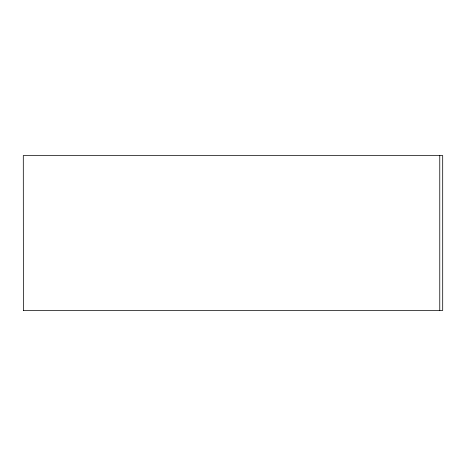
<?xml version="1.0" encoding="UTF-8"?>
<svg xmlns="http://www.w3.org/2000/svg" width="466" height="466" viewBox="0 0 466 466"><rect width="100%" height="100%" fill="white"/><g stroke="black" fill="none" stroke-linecap="round" stroke-linejoin="round"><path stroke-width="0.7" d="M23.3 310.473L442.7 310.473L442.694 155.528L23.3 155.528L23.387 310.467M439.764 155.533L439.764 310.473"/></g></svg>
